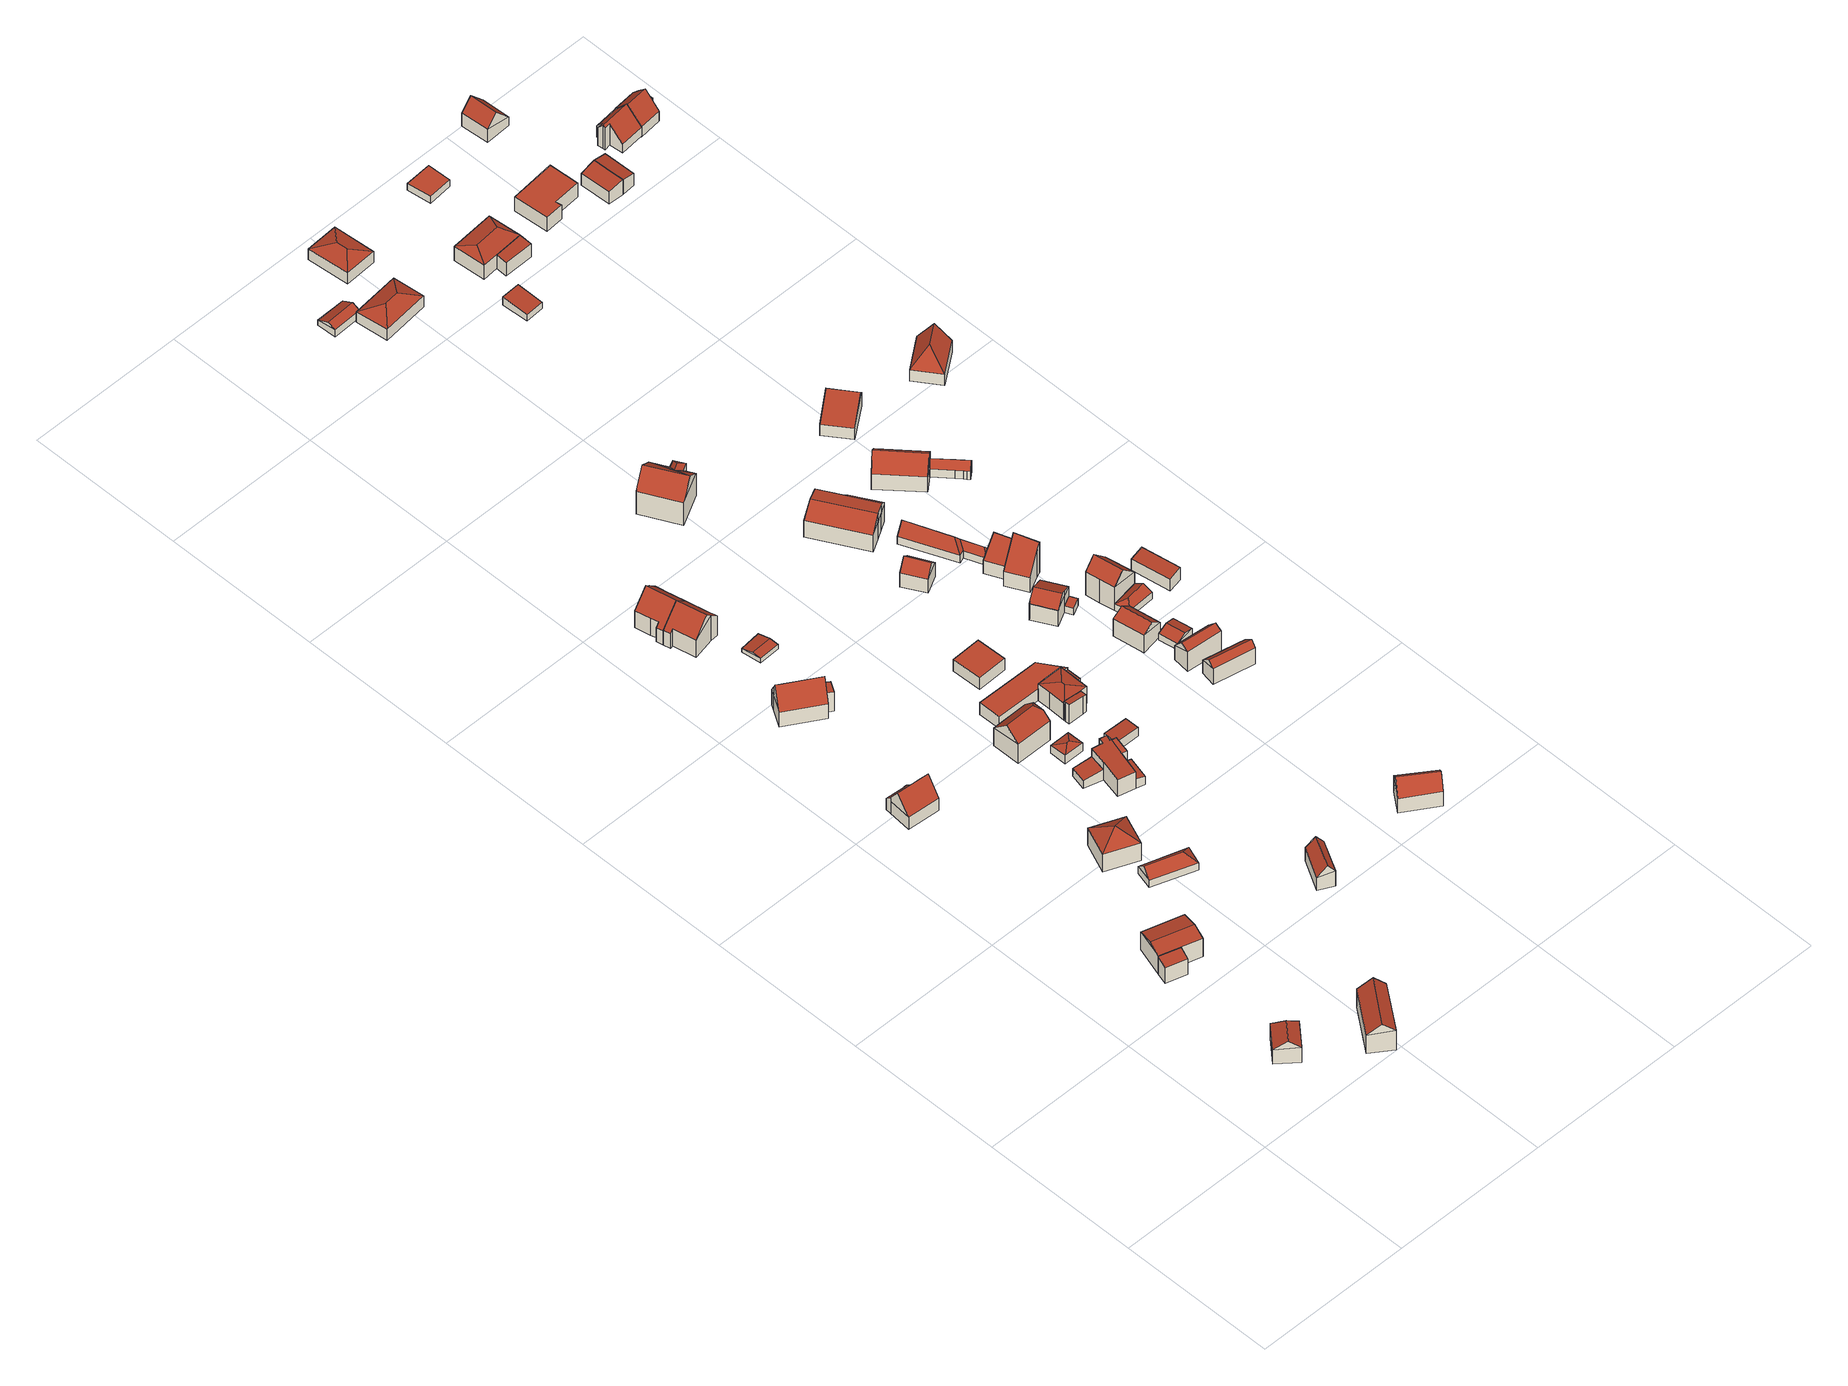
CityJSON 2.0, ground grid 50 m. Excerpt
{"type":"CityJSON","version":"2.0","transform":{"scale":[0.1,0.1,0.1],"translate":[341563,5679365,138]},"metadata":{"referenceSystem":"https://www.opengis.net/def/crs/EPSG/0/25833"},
"CityObjects":{
"building1":{"type":"Building","attributes":{"Dachtyp_tdc":"tdcHipAndGableRoof","Gemeindeschluessel":14729160,"Dachneigung":37.58,"QualitaetDacherkennung":74,"Geometrietyp2DReferenz":"3000","function":"31001_9998","roofType":"5000","measuredHeight":8.49},"geometry":[{"type":"MultiSurface","lod":"2","boundaries":[[[0,1,2,3]],[[1,4,5,2]],[[4,6,7,5]],[[6,0,3,7]],[[4,1,8]],[[0,6,9]],[[1,0,9,8]],[[6,4,8,9]],[[3,2,5,7]]],"semantics":{"surfaces":[{"type":"WallSurface"},{"type":"RoofSurface"},{"type":"GroundSurface"}],"values":[0,0,0,0,1,0,1,1,2]}}]},
"building2":{"type":"Building","attributes":{"Gemeindeschluessel":14729160,"Geometrietyp2DReferenz":"3000","function":"31001_9998","roofType":"9999"},"children":["building2-1","building2-2"]},
"building2-1":{"type":"BuildingPart","attributes":{"Dachtyp_tdc":"tdcPolyFlatRoof","Dachneigung":12.62,"QualitaetDacherkennung":73,"Geometrietyp2DReferenz":"3000","roofType":"2100","measuredHeight":6.86},"parents":["building2"],"geometry":[{"type":"MultiSurface","lod":"2","boundaries":[[[10,11,12,13]],[[11,14,15,12]],[[14,16,17,15]],[[16,14,11,10]],[[13,12,15,17]],[[13,17,16,10]]],"semantics":{"surfaces":[{"type":"WallSurface"},{"type":"RoofSurface"},{"type":"GroundSurface"},{"type":"ClosureSurface"}],"values":[0,0,0,1,2,3]}}]},
"building2-2":{"type":"BuildingPart","attributes":{"Dachtyp_tdc":"tdcGableRoof","Dachneigung":14.3,"QualitaetDacherkennung":83,"Geometrietyp2DReferenz":"3000","roofType":"3100","measuredHeight":8.07},"parents":["building2"],"geometry":[{"type":"MultiSurface","lod":"2","boundaries":[[[18,19,20,17,16]],[[19,21,22,20]],[[21,23,24,22]],[[19,18,25]],[[23,21,26]],[[18,23,26,25]],[[21,19,25,26]],[[24,13,17,20,22]],[[18,16,10,13,24,23]],[[16,17,13,10]]],"semantics":{"surfaces":[{"type":"WallSurface"},{"type":"RoofSurface"},{"type":"GroundSurface"},{"type":"ClosureSurface"}],"values":[0,0,0,0,0,1,1,2,0,3]}}]},
"building3":{"type":"Building","attributes":{"Gemeindeschluessel":14729160,"Geometrietyp2DReferenz":"3000","function":"31001_9998","roofType":"9999"},"children":["building3-1","building3-2"]},
"building3-1":{"type":"BuildingPart","attributes":{"Dachtyp_tdc":"tdcPolyFlatRoof","Dachneigung":41.48,"QualitaetDacherkennung":75,"Geometrietyp2DReferenz":"3000","roofType":"2100","measuredHeight":5.88},"parents":["building3"],"geometry":[{"type":"MultiSurface","lod":"2","boundaries":[[[27,28,29,30]],[[28,31,32,29]],[[31,33,34,32]],[[33,35,36,37,34]],[[38,27,30,39,40]],[[38,35,33,31,28,27]],[[30,29,32,34,37,39]],[[40,39,37,36]],[[40,36,35,38]]],"semantics":{"surfaces":[{"type":"WallSurface"},{"type":"RoofSurface"},{"type":"GroundSurface"},{"type":"ClosureSurface"}],"values":[0,0,0,0,0,1,2,3,3]}}]},
"building3-2":{"type":"BuildingPart","attributes":{"Dachtyp_tdc":"tdcGableRoof","Dachneigung":54.5,"QualitaetDacherkennung":85,"Geometrietyp2DReferenz":"3000","roofType":"3100","measuredHeight":10.52},"parents":["building3"],"geometry":[{"type":"MultiSurface","lod":"2","boundaries":[[[41,40,39,42]],[[36,43,44,37]],[[43,45,46,44]],[[45,41,42,46]],[[41,45,47,48]],[[49,48,47,50,51]],[[35,51,36]],[[36,51,50,43]],[[43,50,47,45]],[[41,48,49,38,40]],[[42,39,37,44,46]],[[37,39,40,36]],[[51,35,38,49]],[[40,38,35,36]]],"semantics":{"surfaces":[{"type":"WallSurface"},{"type":"RoofSurface"},{"type":"GroundSurface"},{"type":"ClosureSurface"}],"values":[0,0,0,0,1,1,0,0,0,0,2,3,0,3]}}]},
"building4":{"type":"Building","attributes":{"Dachtyp_tdc":"tdcGableRoof","Gemeindeschluessel":14729160,"Dachneigung":39.85,"QualitaetDacherkennung":63,"Geometrietyp2DReferenz":"3000","function":"31001_9998","roofType":"3100","measuredHeight":10.45},"geometry":[{"type":"MultiSurface","lod":"2","boundaries":[[[52,53,54,55]],[[53,56,57,54]],[[56,58,59,57]],[[58,52,55,59]],[[56,53,60]],[[52,58,61]],[[53,52,61,60]],[[58,56,60,61]],[[55,54,57,59]]],"semantics":{"surfaces":[{"type":"WallSurface"},{"type":"RoofSurface"},{"type":"GroundSurface"}],"values":[0,0,0,0,0,0,1,1,2]}}]},
"building5":{"type":"Building","attributes":{"Dachtyp_tdc":"tdcTentRoof","Gemeindeschluessel":14729160,"Dachneigung":36.43,"QualitaetDacherkennung":69,"Geometrietyp2DReferenz":"3000","function":"31001_9998","roofType":"3500","measuredHeight":10.4},"geometry":[{"type":"MultiSurface","lod":"2","boundaries":[[[62,63,64,65]],[[63,66,67,64]],[[66,68,69,67]],[[68,62,65,69]],[[63,62,70]],[[66,63,70]],[[68,66,70]],[[62,68,70]],[[65,64,67,69]]],"semantics":{"surfaces":[{"type":"WallSurface"},{"type":"RoofSurface"},{"type":"GroundSurface"}],"values":[0,0,0,0,1,1,1,1,2]}}]},
"building6":{"type":"Building","attributes":{"Gemeindeschluessel":14729160,"Geometrietyp2DReferenz":"3000","function":"31001_9998","roofType":"9999"},"children":["building6-1","building6-2"]},
"building6-1":{"type":"BuildingPart","attributes":{"Dachtyp_tdc":"tdcGableRoof","Dachneigung":56.63,"QualitaetDacherkennung":62,"Geometrietyp2DReferenz":"3000","roofType":"3100","measuredHeight":11.85},"parents":["building6"],"geometry":[{"type":"MultiSurface","lod":"2","boundaries":[[[71,72,73,74]],[[72,75,76,73]],[[75,77,78,76]],[[77,79,80,78]],[[81,82,83,84]],[[82,71,74,83]],[[82,85,86,87,71]],[[88,89,87,86,90,91]],[[75,88,91,77]],[[77,91,90,92,79]],[[72,89,88,75]],[[71,87,89,72]],[[81,93,85,82]],[[74,73,76,78,80,84,83]],[[84,80,79,81]],[[93,92,90,86,85]],[[79,92,93,81]]],"semantics":{"surfaces":[{"type":"WallSurface"},{"type":"RoofSurface"},{"type":"GroundSurface"},{"type":"ClosureSurface"}],"values":[0,0,0,0,0,0,1,1,0,0,0,0,0,2,3,0,3]}}]},
"building6-2":{"type":"BuildingPart","attributes":{"Dachtyp_tdc":"tdcPolyFlatRoof","Dachneigung":7.05,"QualitaetDacherkennung":56,"Geometrietyp2DReferenz":"3000","roofType":"2100","measuredHeight":7.55},"parents":["building6"],"geometry":[{"type":"MultiSurface","lod":"2","boundaries":[[[92,94,95,80,79]],[[94,96,97,95]],[[96,93,81,84,97]],[[96,94,92,93]],[[84,80,95,97]],[[79,80,84,81]],[[79,81,93,92]]],"semantics":{"surfaces":[{"type":"WallSurface"},{"type":"RoofSurface"},{"type":"GroundSurface"},{"type":"ClosureSurface"}],"values":[0,0,0,1,2,3,3]}}]},
"building7":{"type":"Building","attributes":{"Dachtyp_tdc":"tdcFreeFormRoof","Gemeindeschluessel":14729160,"Dachneigung":41.72,"QualitaetDacherkennung":57,"Geometrietyp2DReferenz":"3000","function":"31001_9998","roofType":"5000","measuredHeight":5.34},"geometry":[{"type":"MultiSurface","lod":"2","boundaries":[[[98,99,100,101]],[[99,102,103,100]],[[102,104,105,103]],[[104,98,101,105]],[[106,104,102]],[[107,106,102,99]],[[107,99,98]],[[106,107,98,104]],[[101,100,103,105]]],"semantics":{"surfaces":[{"type":"WallSurface"},{"type":"RoofSurface"},{"type":"GroundSurface"}],"values":[0,0,0,0,0,1,1,1,2]}}]},
"building8":{"type":"Building","attributes":{"Dachtyp_tdc":"tdcFreeFormRoof","Gemeindeschluessel":14729160,"Dachneigung":42.56,"QualitaetDacherkennung":76,"Geometrietyp2DReferenz":"3000","function":"31001_9998","roofType":"5000","measuredHeight":11.48},"geometry":[{"type":"MultiSurface","lod":"2","boundaries":[[[108,109,110,111]],[[109,112,113,110]],[[112,114,115,113]],[[114,116,117,115]],[[116,118,119,117]],[[118,120,121,119]],[[120,122,123,121]],[[122,124,125,123]],[[124,108,111,125]],[[114,112,109,108,126,127,116]],[[118,127,126,124,122,120]],[[118,116,127]],[[108,124,126]],[[111,110,113,115,117,119,121,123,125]]],"semantics":{"surfaces":[{"type":"WallSurface"},{"type":"RoofSurface"},{"type":"GroundSurface"}],"values":[0,0,0,0,0,0,0,0,0,1,1,0,0,2]}}]},
"building9":{"type":"Building","attributes":{"Dachtyp_tdc":"tdcGableRoof","Gemeindeschluessel":14729160,"Dachneigung":44.23,"QualitaetDacherkennung":85,"Geometrietyp2DReferenz":"3000","function":"31001_9998","roofType":"3100","measuredHeight":11.41},"geometry":[{"type":"MultiSurface","lod":"2","boundaries":[[[128,129,130,131]],[[129,132,133,130]],[[132,108,134,133]],[[108,135,136,134]],[[135,137,138,136]],[[137,139,140,138]],[[139,141,142,140]],[[141,143,144,142]],[[143,145,146,144]],[[145,147,148,146]],[[147,149,150,148]],[[149,151,152,150]],[[151,128,131,152]],[[147,145,143,141,139,137,135]],[[135,108,132,129,128,151,149,147]],[[131,130,133,134,136,138,140,142,144,146,148,150,152]]],"semantics":{"surfaces":[{"type":"WallSurface"},{"type":"RoofSurface"},{"type":"GroundSurface"}],"values":[0,0,0,0,0,0,0,0,0,0,0,0,0,1,1,2]}}]},
"building10":{"type":"Building","attributes":{"Dachtyp_tdc":"tdcGableRoof","Gemeindeschluessel":14729160,"Dachneigung":12.47,"QualitaetDacherkennung":66,"Geometrietyp2DReferenz":"3000","function":"31001_9998","roofType":"3100","measuredHeight":2.21},"geometry":[{"type":"MultiSurface","lod":"2","boundaries":[[[153,154,155,156]],[[154,157,158,155]],[[157,159,160,158]],[[159,153,156,160]],[[157,154,161]],[[153,159,162]],[[154,153,162,161]],[[159,157,161,162]],[[156,155,158,160]]],"semantics":{"surfaces":[{"type":"WallSurface"},{"type":"RoofSurface"},{"type":"GroundSurface"}],"values":[0,0,0,0,0,0,1,1,2]}}]},
"building11":{"type":"Building","attributes":{"Dachtyp_tdc":"tdcGableAndHippedGRoof","Gemeindeschluessel":14729160,"Dachneigung":44.84,"QualitaetDacherkennung":79,"Geometrietyp2DReferenz":"3000","function":"31001_9998","roofType":"9999","measuredHeight":11.56},"geometry":[{"type":"MultiSurface","lod":"2","boundaries":[[[163,164,165,166]],[[164,167,168,165]],[[167,169,170,168]],[[169,163,166,170]],[[167,164,171,172]],[[163,169,173]],[[172,171,174]],[[164,163,173,174,171]],[[169,167,172,174,173]],[[166,165,168,170]]],"semantics":{"surfaces":[{"type":"WallSurface"},{"type":"RoofSurface"},{"type":"GroundSurface"}],"values":[0,0,0,0,0,0,1,1,1,2]}}]},
"building12":{"type":"Building","attributes":{"Gemeindeschluessel":14729160,"Geometrietyp2DReferenz":"3000","function":"31001_9998","roofType":"9999"},"children":["building12-1","building12-2","building12-3"]},
"building12-1":{"type":"BuildingPart","attributes":{"Dachtyp_tdc":"tdcPolyFlatRoof","Dachneigung":3.36,"QualitaetDacherkennung":55,"Geometrietyp2DReferenz":"3000","roofType":"2100","measuredHeight":7.24},"parents":["building12"],"geometry":[{"type":"MultiSurface","lod":"2","boundaries":[[[175,176,177,178,179]],[[176,180,181,177]],[[180,182,183,181]],[[182,184,185,183]],[[184,186,187,188,185]],[[189,190,191,192]],[[190,193,194,191]],[[193,195,196,197,194]],[[193,190,189,198,186,184,182,180,176,175,195]],[[197,178,177,181,183,185,188,192,191,194]],[[179,196,195,175]],[[179,178,197,196]],[[198,187,186]],[[189,192,188,187,198]]],"semantics":{"surfaces":[{"type":"WallSurface"},{"type":"RoofSurface"},{"type":"GroundSurface"},{"type":"ClosureSurface"}],"values":[0,0,0,0,0,0,0,0,1,2,0,3,0,3]}}]},
"building12-2":{"type":"BuildingPart","attributes":{"Dachtyp_tdc":"tdcPolyFlatRoof","Dachneigung":10.54,"QualitaetDacherkennung":78,"Geometrietyp2DReferenz":"3000","roofType":"2100","measuredHeight":4.01},"parents":["building12"],"geometry":[{"type":"MultiSurface","lod":"2","boundaries":[[[199,200,201,202]],[[200,179,178,201]],[[196,199,202,197]],[[196,179,200,199]],[[202,201,178,197]],[[197,178,179,196]]],"semantics":{"surfaces":[{"type":"WallSurface"},{"type":"RoofSurface"},{"type":"GroundSurface"},{"type":"ClosureSurface"}],"values":[0,0,0,1,2,3]}}]},
"building12-3":{"type":"BuildingPart","attributes":{"Dachtyp_tdc":"tdcPolyFlatRoof","Dachneigung":0,"QualitaetDacherkennung":71,"Geometrietyp2DReferenz":"3000","roofType":"1000","measuredHeight":6.94},"parents":["building12"],"geometry":[{"type":"MultiSurface","lod":"2","boundaries":[[[203,204,189,192,205]],[[187,206,207,188]],[[206,203,205,207]],[[206,187,198,204,203]],[[205,192,188,207]],[[198,189,204]],[[188,192,189,198,187]]],"semantics":{"surfaces":[{"type":"WallSurface"},{"type":"RoofSurface"},{"type":"GroundSurface"},{"type":"ClosureSurface"}],"values":[0,0,0,1,2,0,3]}}]},
"building13":{"type":"Building","attributes":{"Dachtyp_tdc":"tdcHipRoof","Gemeindeschluessel":14729160,"Dachneigung":19.5,"QualitaetDacherkennung":90,"Geometrietyp2DReferenz":"3000","function":"31001_9998","roofType":"3200","measuredHeight":4.07},"geometry":[{"type":"MultiSurface","lod":"2","boundaries":[[[208,209,210,211]],[[209,212,213,210]],[[212,214,215,213]],[[214,208,211,215]],[[212,209,216]],[[208,214,217]],[[209,208,217,216]],[[214,212,216,217]],[[211,210,213,215]]],"semantics":{"surfaces":[{"type":"WallSurface"},{"type":"RoofSurface"},{"type":"GroundSurface"}],"values":[0,0,0,0,1,1,1,1,2]}}]},
"building14":{"type":"Building","attributes":{"Dachtyp_tdc":"tdcPolyFlatRoof","Gemeindeschluessel":14729160,"Dachneigung":8.91,"QualitaetDacherkennung":70,"Geometrietyp2DReferenz":"3000","function":"31001_9998","roofType":"2100","measuredHeight":3.58},"geometry":[{"type":"MultiSurface","lod":"2","boundaries":[[[218,219,192,191]],[[219,220,205,192]],[[220,221,222,205]],[[221,223,224,222]],[[223,218,191,224]],[[223,221,220,219,218]],[[191,192,205,222,224]]],"semantics":{"surfaces":[{"type":"WallSurface"},{"type":"RoofSurface"},{"type":"GroundSurface"}],"values":[0,0,0,0,0,1,2]}}]},
"building15":{"type":"Building","attributes":{"Dachtyp_tdc":"tdcGableRoof","Gemeindeschluessel":14729160,"Dachneigung":50.39,"QualitaetDacherkennung":74,"Geometrietyp2DReferenz":"3000","function":"31001_9998","roofType":"3100","measuredHeight":8.48},"geometry":[{"type":"MultiSurface","lod":"2","boundaries":[[[225,226,227,228]],[[226,229,230,227]],[[229,231,232,230]],[[231,225,228,232]],[[229,226,233]],[[225,231,234]],[[226,225,234,233]],[[231,229,233,234]],[[228,227,230,232]]],"semantics":{"surfaces":[{"type":"WallSurface"},{"type":"RoofSurface"},{"type":"GroundSurface"}],"values":[0,0,0,0,0,0,1,1,2]}}]},
"building16":{"type":"Building","attributes":{"Dachtyp_tdc":"tdcPolyFlatRoof","Gemeindeschluessel":14729160,"Dachneigung":4,"QualitaetDacherkennung":82,"Geometrietyp2DReferenz":"3000","function":"31001_9998","roofType":"2100","measuredHeight":3.71},"geometry":[{"type":"MultiSurface","lod":"2","boundaries":[[[235,236,237,238]],[[236,239,240,237]],[[239,241,242,240]],[[241,235,238,242]],[[241,239,236,235]],[[238,237,240,242]]],"semantics":{"surfaces":[{"type":"WallSurface"},{"type":"RoofSurface"},{"type":"GroundSurface"}],"values":[0,0,0,0,1,2]}}]},
"building17":{"type":"Building","attributes":{"Dachtyp_tdc":"tdcPolyFlatRoof","Gemeindeschluessel":14729160,"Dachneigung":0,"QualitaetDacherkennung":16,"Geometrietyp2DReferenz":"3000","function":"31001_9998","roofType":"1000","measuredHeight":4.57},"geometry":[{"type":"MultiSurface","lod":"2","boundaries":[[[243,244,245,246]],[[244,247,248,245]],[[247,249,250,248]],[[249,251,252,250]],[[251,253,254,252]],[[253,255,256,254]],[[255,257,258,256]],[[257,243,246,258]],[[257,255,253,251,249,247,244,243]],[[246,245,248,250,252,254,256,258]]],"semantics":{"surfaces":[{"type":"WallSurface"},{"type":"RoofSurface"},{"type":"GroundSurface"}],"values":[0,0,0,0,0,0,0,0,1,2]}}]},
"building18":{"type":"Building","attributes":{"Dachtyp_tdc":"tdcPolyFlatRoof","Gemeindeschluessel":14729160,"Dachneigung":0,"QualitaetDacherkennung":56,"Geometrietyp2DReferenz":"3000","function":"31001_9998","roofType":"1000","measuredHeight":4.45},"geometry":[{"type":"MultiSurface","lod":"2","boundaries":[[[259,260,261,262]],[[260,263,264,261]],[[263,265,266,264]],[[265,259,262,266]],[[265,263,260,259]],[[262,261,264,266]]],"semantics":{"surfaces":[{"type":"WallSurface"},{"type":"RoofSurface"},{"type":"GroundSurface"}],"values":[0,0,0,0,1,2]}}]},
"building19":{"type":"Building","attributes":{"Gemeindeschluessel":14729160,"Geometrietyp2DReferenz":"3000","function":"31001_9998","roofType":"9999"},"children":["building19-1","building19-2","building19-3"]},
"building19-1":{"type":"BuildingPart","attributes":{"Dachtyp_tdc":"tdcPolyFlatRoof","Dachneigung":0,"QualitaetDacherkennung":76,"Geometrietyp2DReferenz":"3000","roofType":"1000","measuredHeight":3.81},"parents":["building19"],"geometry":[{"type":"MultiSurface","lod":"2","boundaries":[[[267,268,269,252]],[[268,270,271,269]],[[272,267,252,273]],[[272,270,268,267]],[[252,269,271,273]],[[273,271,270,272]]],"semantics":{"surfaces":[{"type":"WallSurface"},{"type":"RoofSurface"},{"type":"GroundSurface"},{"type":"ClosureSurface"}],"values":[0,0,0,1,2,3]}}]},
"building19-2":{"type":"BuildingPart","attributes":{"Dachtyp_tdc":"tdcFreeFormRoof","Dachneigung":11.02,"QualitaetDacherkennung":22,"Geometrietyp2DReferenz":"3000","roofType":"5000","measuredHeight":7.19},"parents":["building19"],"geometry":[{"type":"MultiSurface","lod":"2","boundaries":[[[274,275,276,277]],[[275,278,279,276]],[[278,280,256,279]],[[280,281,254,256]],[[281,282,272,273,254]],[[283,284,285,271,270]],[[284,286,287,285]],[[282,281,280,288]],[[280,278,275,274,289,288]],[[274,286,284,289]],[[284,283,282,288,289]],[[287,277,276,279,256,254,273,271,285]],[[277,287,286,274]],[[270,272,282,283]],[[270,271,273,272]]],"semantics":{"surfaces":[{"type":"WallSurface"},{"type":"RoofSurface"},{"type":"GroundSurface"},{"type":"ClosureSurface"}],"values":[0,0,0,0,0,0,0,1,1,1,1,2,3,0,3]}}]},
"building19-3":{"type":"BuildingPart","attributes":{"Dachtyp_tdc":"tdcPolyFlatRoof","Dachneigung":5.76,"QualitaetDacherkennung":97,"Geometrietyp2DReferenz":"3000","roofType":"2100","measuredHeight":7.18},"parents":["building19"],"geometry":[{"type":"MultiSurface","lod":"2","boundaries":[[[290,291,292,287,286]],[[291,293,294,292]],[[293,295,296,294]],[[295,297,298,296]],[[297,299,276,298]],[[299,297,295,293,291,290]],[[287,292,294,296,298,276,277]],[[290,286,274,277,276,299]],[[286,287,277,274]]],"semantics":{"surfaces":[{"type":"WallSurface"},{"type":"RoofSurface"},{"type":"GroundSurface"},{"type":"ClosureSurface"}],"values":[0,0,0,0,0,1,2,0,3]}}]},
"building20":{"type":"Building","attributes":{"Dachtyp_tdc":"tdcGableRoof","Gemeindeschluessel":14729160,"Dachneigung":42.43,"QualitaetDacherkennung":65,"Geometrietyp2DReferenz":"3000","function":"31001_9998","roofType":"3100","measuredHeight":9.13},"geometry":[{"type":"MultiSurface","lod":"2","boundaries":[[[300,301,302,303]],[[301,304,305,302]],[[304,306,307,305]],[[306,300,303,307]],[[304,301,308]],[[300,306,309]],[[301,300,309,308]],[[306,304,308,309]],[[303,302,305,307]]],"semantics":{"surfaces":[{"type":"WallSurface"},{"type":"RoofSurface"},{"type":"GroundSurface"}],"values":[0,0,0,0,0,0,1,1,2]}}]},
"building21":{"type":"Building","attributes":{"Dachtyp_tdc":"tdcFreeFormRoof","Gemeindeschluessel":14729160,"Dachneigung":40.37,"QualitaetDacherkennung":51,"Geometrietyp2DReferenz":"3000","function":"31001_9998","roofType":"5000","measuredHeight":13.2},"geometry":[{"type":"MultiSurface","lod":"2","boundaries":[[[310,311,312,313]],[[311,314,315,312]],[[314,316,317,315]],[[316,318,319,317]],[[318,320,321,319]],[[320,322,323,321]],[[322,324,325,323]],[[324,310,313,325]],[[326,327,324,322]],[[326,322,320]],[[310,328,311]],[[310,326,328]],[[326,310,327]],[[328,320,318]],[[320,328,326]],[[329,328,318,316]],[[329,316,314]],[[328,329,314,311]],[[327,310,324]],[[313,312,315,317,319,321,323,325]]],"semantics":{"surfaces":[{"type":"WallSurface"},{"type":"RoofSurface"},{"type":"GroundSurface"}],"values":[0,0,0,0,0,0,0,0,1,0,1,1,1,1,1,1,1,1,0,2]}}]},
"building22":{"type":"Building","attributes":{"Dachtyp_tdc":"tdcGableRoof","Gemeindeschluessel":14729160,"Dachneigung":29.18,"QualitaetDacherkennung":79,"Geometrietyp2DReferenz":"3000","function":"31001_9998","roofType":"3100","measuredHeight":3.89},"geometry":[{"type":"MultiSurface","lod":"2","boundaries":[[[330,331,332,333]],[[331,334,335,332]],[[334,336,337,335]],[[336,330,333,337]],[[334,331,338]],[[330,336,339]],[[331,330,339,338]],[[336,334,338,339]],[[333,332,335,337]]],"semantics":{"surfaces":[{"type":"WallSurface"},{"type":"RoofSurface"},{"type":"GroundSurface"}],"values":[0,0,0,0,0,0,1,1,2]}}]},
"building23":{"type":"Building","attributes":{"Dachtyp_tdc":"tdcGableRoof","Gemeindeschluessel":14729160,"Dachneigung":44.8,"QualitaetDacherkennung":79,"Geometrietyp2DReferenz":"3000","function":"31001_9998","roofType":"3100","measuredHeight":8.48},"geometry":[{"type":"MultiSurface","lod":"2","boundaries":[[[340,341,342,343]],[[341,344,345,342]],[[344,346,347,345]],[[346,340,343,347]],[[344,341,348]],[[340,346,349]],[[341,340,349,348]],[[346,344,348,349]],[[343,342,345,347]]],"semantics":{"surfaces":[{"type":"WallSurface"},{"type":"RoofSurface"},{"type":"GroundSurface"}],"values":[0,0,0,0,0,0,1,1,2]}}]},
"building24":{"type":"Building","attributes":{"Dachtyp_tdc":"tdcHipRoof","Gemeindeschluessel":14729160,"Dachneigung":23.08,"QualitaetDacherkennung":91,"Geometrietyp2DReferenz":"3000","function":"31001_9998","roofType":"3200","measuredHeight":6.29},"geometry":[{"type":"MultiSurface","lod":"2","boundaries":[[[350,351,352,353]],[[351,354,355,352]],[[354,356,357,355]],[[356,350,353,357]],[[354,351,358]],[[350,356,359]],[[351,350,359,358]],[[356,354,358,359]],[[353,352,355,357]]],"semantics":{"surfaces":[{"type":"WallSurface"},{"type":"RoofSurface"},{"type":"GroundSurface"}],"values":[0,0,0,0,1,1,1,1,2]}}]},
"building25":{"type":"Building","attributes":{"Dachtyp_tdc":"tdcFreeFormRoof","Gemeindeschluessel":14729160,"Dachneigung":32.44,"QualitaetDacherkennung":83,"Geometrietyp2DReferenz":"3000","function":"31001_9998","roofType":"5000","measuredHeight":9.42},"geometry":[{"type":"MultiSurface","lod":"2","boundaries":[[[360,361,362,363]],[[361,364,365,362]],[[364,366,367,365]],[[366,368,369,367]],[[368,370,371,369]],[[370,372,373,371]],[[372,374,375,373]],[[374,376,377,375]],[[376,378,379,377]],[[378,360,363,379]],[[370,380,381,372]],[[382,383,384,385,386,387]],[[388,386,385,381,380]],[[366,388,380,368]],[[364,387,386,388,366]],[[361,382,387,364]],[[374,381,385,376]],[[376,385,384,378]],[[360,383,382,361]],[[378,384,383,360]],[[372,381,374]],[[368,380,370]],[[363,362,365,367,369,371,373,375,377,379]]],"semantics":{"surfaces":[{"type":"WallSurface"},{"type":"RoofSurface"},{"type":"GroundSurface"}],"values":[0,0,0,0,0,0,0,0,0,0,1,1,1,0,0,0,0,0,0,0,0,0,2]}}]},
"building26":{"type":"Building","attributes":{"Gemeindeschluessel":14729160,"Geometrietyp2DReferenz":"3000","function":"31001_9998","roofType":"9999"},"children":["building26-1","building26-2"]},
"building26-1":{"type":"BuildingPart","attributes":{"Dachtyp_tdc":"tdcGableRoof","Dachneigung":29.52,"QualitaetDacherkennung":79,"Geometrietyp2DReferenz":"3000","roofType":"3100","measuredHeight":9.25},"parents":["building26"],"geometry":[{"type":"MultiSurface","lod":"2","boundaries":[[[389,390,391,392]],[[390,393,394,395,391]],[[396,397,398,399,400]],[[397,389,392,398]],[[401,402,403,404]],[[393,390,404,403,405]],[[396,405,403,402,397]],[[393,405,396]],[[397,402,401,389]],[[389,401,404,390]],[[392,391,395,399,398]],[[400,394,393,396]],[[400,399,395,394]]],"semantics":{"surfaces":[{"type":"WallSurface"},{"type":"RoofSurface"},{"type":"GroundSurface"},{"type":"ClosureSurface"}],"values":[0,0,0,0,1,1,0,0,0,0,2,0,3]}}]},
"building26-2":{"type":"BuildingPart","attributes":{"Dachtyp_tdc":"tdcPolyFlatRoof","Dachneigung":0,"QualitaetDacherkennung":7,"Geometrietyp2DReferenz":"3000","roofType":"1000","measuredHeight":2.56},"parents":["building26"],"geometry":[{"type":"MultiSurface","lod":"2","boundaries":[[[394,406,407,395]],[[406,408,409,407]],[[408,400,399,409]],[[400,408,406,394]],[[395,407,409,399]],[[395,399,400,394]]],"semantics":{"surfaces":[{"type":"WallSurface"},{"type":"RoofSurface"},{"type":"GroundSurface"},{"type":"ClosureSurface"}],"values":[0,0,0,1,2,3]}}]},
"building27":{"type":"Building","attributes":{"Dachtyp_tdc":"tdcGableRoof","Gemeindeschluessel":14729160,"Dachneigung":43.17,"QualitaetDacherkennung":75,"Geometrietyp2DReferenz":"3000","function":"31001_9998","roofType":"3100","measuredHeight":8.58},"geometry":[{"type":"MultiSurface","lod":"2","boundaries":[[[410,411,412,413]],[[411,414,415,412]],[[414,416,417,415]],[[416,418,419,417]],[[418,410,413,419]],[[418,420,421,422,410]],[[414,421,420,416]],[[411,422,421,414]],[[410,422,411]],[[416,420,418]],[[413,412,415,417,419]]],"semantics":{"surfaces":[{"type":"WallSurface"},{"type":"RoofSurface"},{"type":"GroundSurface"}],"values":[0,0,0,0,0,1,1,0,0,0,2]}}]},
"building28":{"type":"Building","attributes":{"Dachtyp_tdc":"tdcFreeFormRoof","Gemeindeschluessel":14729160,"Dachneigung":52.58,"QualitaetDacherkennung":25,"Geometrietyp2DReferenz":"3000","function":"31001_9998","roofType":"5000","measuredHeight":6.4},"geometry":[{"type":"MultiSurface","lod":"2","boundaries":[[[423,424,425,426]],[[424,427,428,425]],[[427,429,430,428]],[[429,431,432,430]],[[431,433,434,432]],[[433,423,426,434]],[[435,436,433,431]],[[437,435,431,429]],[[437,429,427]],[[438,436,435,437,427,424]],[[438,424,423]],[[436,438,423,433]],[[426,425,428,430,432,434]]],"semantics":{"surfaces":[{"type":"WallSurface"},{"type":"RoofSurface"},{"type":"GroundSurface"}],"values":[0,0,0,0,0,0,1,1,1,1,0,1,2]}}]},
"building29":{"type":"Building","attributes":{"Dachtyp_tdc":"tdcHipRoof","Gemeindeschluessel":14729160,"Dachneigung":18.79,"QualitaetDacherkennung":92,"Geometrietyp2DReferenz":"3000","function":"31001_9998","roofType":"3200","measuredHeight":5.98},"geometry":[{"type":"MultiSurface","lod":"2","boundaries":[[[439,440,441,442]],[[440,443,444,441]],[[443,445,446,444]],[[445,439,442,446]],[[443,440,447]],[[439,445,448]],[[440,439,448,447]],[[445,443,447,448]],[[442,441,444,446]]],"semantics":{"surfaces":[{"type":"WallSurface"},{"type":"RoofSurface"},{"type":"GroundSurface"}],"values":[0,0,0,0,1,1,1,1,2]}}]},
"building30":{"type":"Building","attributes":{"Dachtyp_tdc":"tdcPolyFlatRoof","Gemeindeschluessel":14729160,"Dachneigung":28.19,"QualitaetDacherkennung":73,"Geometrietyp2DReferenz":"3000","function":"31001_9998","roofType":"2100","measuredHeight":8.75},"geometry":[{"type":"MultiSurface","lod":"2","boundaries":[[[449,450,451,452]],[[450,453,454,451]],[[453,455,456,454]],[[455,457,458,456]],[[457,459,460,458]],[[459,449,452,460]],[[459,457,455,453,450,449]],[[452,451,454,456,458,460]]],"semantics":{"surfaces":[{"type":"WallSurface"},{"type":"RoofSurface"},{"type":"GroundSurface"}],"values":[0,0,0,0,0,0,1,2]}}]},
"building31":{"type":"Building","attributes":{"Dachtyp_tdc":"tdcFreeFormRoof","Gemeindeschluessel":14729160,"Dachneigung":42.64,"QualitaetDacherkennung":74,"Geometrietyp2DReferenz":"3000","function":"31001_9998","roofType":"5000","measuredHeight":7.77},"geometry":[{"type":"MultiSurface","lod":"2","boundaries":[[[461,462,463,464]],[[462,465,466,463]],[[465,467,468,466]],[[467,469,470,468]],[[469,461,464,470]],[[471,467,465,462,472]],[[469,471,472,461]],[[462,461,472]],[[469,467,471]],[[464,463,466,468,470]]],"semantics":{"surfaces":[{"type":"WallSurface"},{"type":"RoofSurface"},{"type":"GroundSurface"}],"values":[0,0,0,0,0,1,1,0,0,2]}}]},
"building32":{"type":"Building","attributes":{"Dachtyp_tdc":"tdcPolyFlatRoof","Gemeindeschluessel":14729160,"Dachneigung":39.17,"QualitaetDacherkennung":74,"Geometrietyp2DReferenz":"3000","function":"31001_9998","roofType":"2100","measuredHeight":12.16},"geometry":[{"type":"MultiSurface","lod":"2","boundaries":[[[473,474,475,476]],[[474,477,478,475]],[[477,479,480,478]],[[479,481,482,480]],[[481,483,484,482]],[[483,473,476,484]],[[483,481,479,477,474,473]],[[476,475,478,480,482,484]]],"semantics":{"surfaces":[{"type":"WallSurface"},{"type":"RoofSurface"},{"type":"GroundSurface"}],"values":[0,0,0,0,0,0,1,2]}}]},
"building33":{"type":"Building","attributes":{"Dachtyp_tdc":"tdcGableRoof","Gemeindeschluessel":14729160,"Dachneigung":49.81,"QualitaetDacherkennung":73,"Geometrietyp2DReferenz":"3000","function":"31001_9998","roofType":"3100","measuredHeight":8.78},"geometry":[{"type":"MultiSurface","lod":"2","boundaries":[[[485,486,487,488]],[[486,489,490,487]],[[489,491,492,490]],[[491,485,488,492]],[[489,486,493]],[[485,491,494]],[[486,485,494,493]],[[491,489,493,494]],[[488,487,490,492]]],"semantics":{"surfaces":[{"type":"WallSurface"},{"type":"RoofSurface"},{"type":"GroundSurface"}],"values":[0,0,0,0,0,0,1,1,2]}}]},
"building34":{"type":"Building","attributes":{"Dachtyp_tdc":"tdcGableRoof","Gemeindeschluessel":14729160,"Dachneigung":19.72,"QualitaetDacherkennung":80,"Geometrietyp2DReferenz":"3000","function":"31001_9998","roofType":"3100","measuredHeight":3.51},"geometry":[{"type":"MultiSurface","lod":"2","boundaries":[[[495,496,497,498]],[[496,499,500,497]],[[499,501,502,500]],[[501,495,498,502]],[[499,496,503]],[[495,501,504]],[[496,495,504,503]],[[501,499,503,504]],[[498,497,500,502]]],"semantics":{"surfaces":[{"type":"WallSurface"},{"type":"RoofSurface"},{"type":"GroundSurface"}],"values":[0,0,0,0,0,0,1,1,2]}}]},
"building35":{"type":"Building","attributes":{"Dachtyp_tdc":"tdcFreeFormRoof","Gemeindeschluessel":14729160,"Dachneigung":33.91,"QualitaetDacherkennung":13,"Geometrietyp2DReferenz":"3000","function":"31001_9998","roofType":"5000","measuredHeight":4.36},"geometry":[{"type":"MultiSurface","lod":"2","boundaries":[[[505,506,507,508]],[[506,509,510,507]],[[509,511,512,510]],[[511,505,508,512]],[[513,514,511,509]],[[513,509,506]],[[514,513,506,505]],[[514,505,511]],[[508,507,510,512]]],"semantics":{"surfaces":[{"type":"WallSurface"},{"type":"RoofSurface"},{"type":"GroundSurface"}],"values":[0,0,0,0,1,1,1,0,2]}}]},
"building36":{"type":"Building","attributes":{"Dachtyp_tdc":"tdcFreeFormRoof","Gemeindeschluessel":14729160,"Dachneigung":46.75,"QualitaetDacherkennung":59,"Geometrietyp2DReferenz":"3000","function":"31001_9998","roofType":"5000","measuredHeight":12.38},"geometry":[{"type":"MultiSurface","lod":"2","boundaries":[[[515,516,517,518]],[[516,519,520,517]],[[519,521,522,520]],[[521,523,524,522]],[[523,515,518,524]],[[521,525,526,515,523]],[[525,519,516,526]],[[516,515,526]],[[521,519,525]],[[518,517,520,522,524]]],"semantics":{"surfaces":[{"type":"WallSurface"},{"type":"RoofSurface"},{"type":"GroundSurface"}],"values":[0,0,0,0,0,1,1,0,0,2]}}]},
"building37":{"type":"Building","attributes":{"Dachtyp_tdc":"tdcPolyFlatRoof","Gemeindeschluessel":14729160,"Dachneigung":4.87,"QualitaetDacherkennung":92,"Geometrietyp2DReferenz":"3000","function":"31001_9998","roofType":"2100","measuredHeight":3.06},"geometry":[{"type":"MultiSurface","lod":"2","boundaries":[[[527,528,529,530]],[[528,531,532,529]],[[531,533,534,532]],[[533,527,530,534]],[[533,531,528,527]],[[530,529,532,534]]],"semantics":{"surfaces":[{"type":"WallSurface"},{"type":"RoofSurface"},{"type":"GroundSurface"}],"values":[0,0,0,0,1,2]}}]},
"building38":{"type":"Building","attributes":{"Gemeindeschluessel":14729160,"Geometrietyp2DReferenz":"3000","function":"31001_9998","roofType":"9999"},"children":["building38-1","building38-2"]},
"building38-1":{"type":"BuildingPart","attributes":{"Dachtyp_tdc":"tdcGableRoof","Dachneigung":50.63,"QualitaetDacherkennung":54,"Geometrietyp2DReferenz":"3000","roofType":"3100","measuredHeight":5.33},"parents":["building38"],"geometry":[{"type":"MultiSurface","lod":"2","boundaries":[[[535,536,537,538]],[[536,539,540,537]],[[539,541,542,540]],[[541,543,544,542]],[[543,545,546,544]],[[545,547,548,546]],[[547,549,550,548]],[[549,551,552,550]],[[551,553,554,552]],[[555,556,557,558]],[[556,535,538,557]],[[559,553,551,549,547,545,543]],[[543,541,539,536,535,556,555,559]],[[538,537,540,542,544,546,548,550,552,554,560,558,557]],[[560,554,553,559]],[[560,559,555,558]]],"semantics":{"surfaces":[{"type":"WallSurface"},{"type":"RoofSurface"},{"type":"GroundSurface"},{"type":"ClosureSurface"}],"values":[0,0,0,0,0,0,0,0,0,0,0,1,1,2,3,3]}}]},
"building38-2":{"type":"BuildingPart","attributes":{"Dachtyp_tdc":"tdcGableRoof","Dachneigung":44.23,"QualitaetDacherkennung":50,"Geometrietyp2DReferenz":"3000","roofType":"3100","measuredHeight":10.23},"parents":["building38"],"geometry":[{"type":"MultiSurface","lod":"2","boundaries":[[[561,562,563,564]],[[562,565,558,563]],[[565,555,558]],[[566,567,568,554,553]],[[567,561,564,568]],[[567,569,570,561]],[[571,572,573,570,569]],[[562,573,572,565]],[[561,570,573,562]],[[565,572,571,566]],[[566,571,569,567]],[[564,563,558,560,554,568]],[[553,559,555,565,566]],[[553,554,560,559]],[[560,558,555,559]]],"semantics":{"surfaces":[{"type":"WallSurface"},{"type":"RoofSurface"},{"type":"GroundSurface"},{"type":"ClosureSurface"}],"values":[0,0,0,0,0,1,1,0,0,0,0,2,0,3,3]}}]},
"building39":{"type":"Building","attributes":{"Dachtyp_tdc":"tdcPolyFlatRoof","Gemeindeschluessel":14729160,"Dachneigung":5.61,"QualitaetDacherkennung":60,"Geometrietyp2DReferenz":"3000","function":"31001_9998","roofType":"2100","measuredHeight":4.74},"geometry":[{"type":"MultiSurface","lod":"2","boundaries":[[[574,575,576,577]],[[575,578,579,576]],[[578,580,581,579]],[[580,574,577,581]],[[580,578,575,574]],[[577,576,579,581]]],"semantics":{"surfaces":[{"type":"WallSurface"},{"type":"RoofSurface"},{"type":"GroundSurface"}],"values":[0,0,0,0,1,2]}}]},
"building40":{"type":"Building","attributes":{"Dachtyp_tdc":"tdcGableRoof","Gemeindeschluessel":14729160,"Dachneigung":18.14,"QualitaetDacherkennung":38,"Geometrietyp2DReferenz":"3000","function":"31001_9998","roofType":"3100","measuredHeight":7.39},"geometry":[{"type":"MultiSurface","lod":"2","boundaries":[[[582,583,584,585]],[[583,586,587,584]],[[586,588,589,587]],[[588,582,585,589]],[[586,583,590]],[[582,588,591]],[[583,582,591,590]],[[588,586,590,591]],[[585,584,587,589]]],"semantics":{"surfaces":[{"type":"WallSurface"},{"type":"RoofSurface"},{"type":"GroundSurface"}],"values":[0,0,0,0,0,0,1,1,2]}}]},
"building41":{"type":"Building","attributes":{"Dachtyp_tdc":"tdcFreeFormRoof","Gemeindeschluessel":14729160,"Dachneigung":14.49,"QualitaetDacherkennung":88,"Geometrietyp2DReferenz":"3000","function":"31001_9998","roofType":"5000","measuredHeight":6.73},"geometry":[{"type":"MultiSurface","lod":"2","boundaries":[[[592,593,594,595]],[[593,596,597,594]],[[596,598,599,597]],[[598,600,601,599]],[[600,592,595,601]],[[600,602,603]],[[593,604,605,606,596]],[[603,602,598,606,605]],[[592,600,603,605,604]],[[593,592,604]],[[598,596,606]],[[600,598,602]],[[595,594,597,599,601]]],"semantics":{"surfaces":[{"type":"WallSurface"},{"type":"RoofSurface"},{"type":"GroundSurface"}],"values":[0,0,0,0,0,1,1,1,1,0,0,0,2]}}]},
"building42":{"type":"Building","attributes":{"Dachtyp_tdc":"tdcPolyFlatRoof","Gemeindeschluessel":14729160,"Dachneigung":3.5,"QualitaetDacherkennung":57,"Geometrietyp2DReferenz":"3000","function":"31001_9998","roofType":"2100","measuredHeight":5.32},"geometry":[{"type":"MultiSurface","lod":"2","boundaries":[[[607,608,595,609]],[[608,600,601,595]],[[600,610,611,601]],[[610,607,609,611]],[[610,600,608,607]],[[609,595,601,611]]],"semantics":{"surfaces":[{"type":"WallSurface"},{"type":"RoofSurface"},{"type":"GroundSurface"}],"values":[0,0,0,0,1,2]}}]},
"building43":{"type":"Building","attributes":{"Dachtyp_tdc":"tdcPolyFlatRoof","Gemeindeschluessel":14729160,"Dachneigung":0,"QualitaetDacherkennung":86,"Geometrietyp2DReferenz":"3000","function":"31001_9998","roofType":"1000","measuredHeight":2.62},"geometry":[{"type":"MultiSurface","lod":"2","boundaries":[[[612,613,614,615]],[[613,616,617,614]],[[616,618,619,617]],[[618,612,615,619]],[[618,616,613,612]],[[615,614,617,619]]],"semantics":{"surfaces":[{"type":"WallSurface"},{"type":"RoofSurface"},{"type":"GroundSurface"}],"values":[0,0,0,0,1,2]}}]},
"building44":{"type":"Building","attributes":{"Dachtyp_tdc":"tdcPolyFlatRoof","Gemeindeschluessel":14729160,"Dachneigung":0,"QualitaetDacherkennung":89,"Geometrietyp2DReferenz":"3000","function":"31001_9998","roofType":"1000","measuredHeight":5.43},"geometry":[{"type":"MultiSurface","lod":"2","boundaries":[[[620,621,622,623]],[[621,624,625,622]],[[624,626,627,625]],[[626,628,629,627]],[[628,630,631,629]],[[630,620,623,631]],[[630,628,626,624,621,620]],[[623,622,625,627,629,631]]],"semantics":{"surfaces":[{"type":"WallSurface"},{"type":"RoofSurface"},{"type":"GroundSurface"}],"values":[0,0,0,0,0,0,1,2]}}]},
"building45":{"type":"Building","attributes":{"Dachtyp_tdc":"tdcFreeFormRoof","Gemeindeschluessel":14729160,"Dachneigung":51.01,"QualitaetDacherkennung":9,"Geometrietyp2DReferenz":"3000","function":"31001_9998","roofType":"5000","measuredHeight":10.04},"geometry":[{"type":"MultiSurface","lod":"2","boundaries":[[[632,633,634,635]],[[633,636,637,634]],[[636,638,639,637]],[[638,632,635,639]],[[640,641,638,636]],[[640,636,633]],[[641,640,633,632]],[[641,632,638]],[[635,634,637,639]]],"semantics":{"surfaces":[{"type":"WallSurface"},{"type":"RoofSurface"},{"type":"GroundSurface"}],"values":[0,0,0,0,1,1,1,0,2]}}]},
"building46":{"type":"Building","attributes":{"Dachtyp_tdc":"tdcPolyFlatRoof","Gemeindeschluessel":14729160,"Dachneigung":12.36,"QualitaetDacherkennung":66,"Geometrietyp2DReferenz":"3000","function":"31001_9998","roofType":"2100","measuredHeight":5.65},"geometry":[{"type":"MultiSurface","lod":"2","boundaries":[[[642,643,644,645]],[[643,646,647,644]],[[646,648,649,647]],[[648,650,651,649]],[[650,642,645,651]],[[650,648,646,643,642]],[[645,644,647,649,651]]],"semantics":{"surfaces":[{"type":"WallSurface"},{"type":"RoofSurface"},{"type":"GroundSurface"}],"values":[0,0,0,0,0,1,2]}}]},
"building47":{"type":"Building","attributes":{"Dachtyp_tdc":"tdcPolyFlatRoof","Gemeindeschluessel":14729160,"Dachneigung":10.68,"QualitaetDacherkennung":61,"Geometrietyp2DReferenz":"3000","function":"31001_9998","roofType":"2100","measuredHeight":5.42},"geometry":[{"type":"MultiSurface","lod":"2","boundaries":[[[652,653,649,654]],[[653,655,647,649]],[[655,656,644,647]],[[656,657,658,644]],[[657,652,654,658]],[[657,656,655,653,652]],[[654,649,647,644,658]]],"semantics":{"surfaces":[{"type":"WallSurface"},{"type":"RoofSurface"},{"type":"GroundSurface"}],"values":[0,0,0,0,0,1,2]}}]},
"building48":{"type":"Building","attributes":{"Dachtyp_tdc":"tdcGableRoof","Gemeindeschluessel":14729160,"Dachneigung":49.12,"QualitaetDacherkennung":81,"Geometrietyp2DReferenz":"3000","function":"31001_9998","roofType":"3100","measuredHeight":8.83},"geometry":[{"type":"MultiSurface","lod":"2","boundaries":[[[659,660,661,662]],[[660,663,664,661]],[[663,665,666,664]],[[665,659,662,666]],[[663,660,667]],[[659,665,668]],[[660,659,668,667]],[[665,663,667,668]],[[662,661,664,666]]],"semantics":{"surfaces":[{"type":"WallSurface"},{"type":"RoofSurface"},{"type":"GroundSurface"}],"values":[0,0,0,0,0,0,1,1,2]}}]},
"building49":{"type":"Building","attributes":{"Dachtyp_tdc":"tdcGableRoof","Gemeindeschluessel":14729160,"Dachneigung":48.26,"QualitaetDacherkennung":84,"Geometrietyp2DReferenz":"3000","function":"31001_9998","roofType":"3100","measuredHeight":8.78},"geometry":[{"type":"MultiSurface","lod":"2","boundaries":[[[669,670,671,672]],[[670,673,674,671]],[[673,675,676,674]],[[675,677,678,676]],[[677,679,680,678]],[[679,681,682,680]],[[681,683,684,682]],[[683,685,686,684]],[[685,687,688,686]],[[687,669,672,688]],[[683,681,679,677,675,673]],[[673,670,669,687,685,683]],[[672,671,674,676,678,680,682,684,686,688]]],"semantics":{"surfaces":[{"type":"WallSurface"},{"type":"RoofSurface"},{"type":"GroundSurface"}],"values":[0,0,0,0,0,0,0,0,0,0,1,1,2]}}]},
"building50":{"type":"Building","attributes":{"Gemeindeschluessel":14729160,"Geometrietyp2DReferenz":"3000","function":"31001_9998","roofType":"9999"},"children":["building50-1","building50-2"]},
"building50-1":{"type":"BuildingPart","attributes":{"Dachtyp_tdc":"tdcPolyFlatRoof","Dachneigung":4.28,"QualitaetDacherkennung":60,"Geometrietyp2DReferenz":"3000","roofType":"2100","measuredHeight":3.94},"parents":["building50"],"geometry":[{"type":"MultiSurface","lod":"2","boundaries":[[[689,690,691,692,693]],[[694,695,696,697,698]],[[695,689,693,696]],[[695,694,690,689]],[[693,692,697,696]],[[698,697,692,691]],[[698,691,690,694]]],"semantics":{"surfaces":[{"type":"WallSurface"},{"type":"RoofSurface"},{"type":"GroundSurface"},{"type":"ClosureSurface"}],"values":[0,0,0,1,2,3,3]}}]},
"building50-2":{"type":"BuildingPart","attributes":{"Dachtyp_tdc":"tdcGableRoof","Dachneigung":49.73,"QualitaetDacherkennung":68,"Geometrietyp2DReferenz":"3000","roofType":"3100","measuredHeight":9.21},"parents":["building50"],"geometry":[{"type":"MultiSurface","lod":"2","boundaries":[[[699,700,701,702]],[[700,703,704,701]],[[703,698,697,704]],[[691,705,706,692]],[[705,699,702,706]],[[705,707,708,709,699]],[[710,709,708,711,712]],[[700,710,712,703]],[[703,712,711,698]],[[711,694,698]],[[699,709,710,700]],[[691,690,707,705]],[[702,701,704,697,692,706]],[[692,697,698,691]],[[711,708,707,690,694]],[[698,694,690,691]]],"semantics":{"surfaces":[{"type":"WallSurface"},{"type":"RoofSurface"},{"type":"GroundSurface"},{"type":"ClosureSurface"}],"values":[0,0,0,0,0,1,1,0,0,0,0,0,2,3,0,3]}}]}
},
"vertices":[
[216,187,70],[277,257,70],[277,257,16],[216,187,16],[333,208,75],[333,208,16],[273,138,75],[273,138,16],[294,216,101],[246,161,101],
[240,546,167],[229,511,159],[229,511,99],[240,546,99],[165,530,159],[165,530,99],[176,566,167],[176,566,99],
[176,566,168],[204,660,166],[204,660,99],[329,623,166],[329,623,99],[301,528,168],[301,528,99],[189,609,179],[314,571,179],
[20,1408,242],[84,1403,242],[84,1403,199],[20,1408,199],[84,1406,239],[84,1406,199],[93,1405,239],[93,1405,199],[91,1384,258],[91,1384,245],[91,1384,199],[18,1390,258],[18,1390,199],[18,1390,245],
[12,1318,245],[12,1318,199],[121,1382,245],[121,1382,199],[114,1309,245],[114,1309,199],[118,1351,304],[15,1360,304],[18,1390,260],[121,1382,260],[91,1384,260],
[580,135,84],[482,1,84],[482,1,8],[580,135,8],[419,48,77],[419,48,8],[517,181,77],[517,181,8],[453,23,113],[552,156,113],
[393,846,218],[294,888,218],[294,888,150],[393,846,150],[334,983,214],[334,983,150],[433,942,214],[433,942,150],[363,912,254],
[26,1806,258],[57,1857,258],[57,1857,202],[26,1806,202],[68,1875,258],[68,1875,202],[180,1806,258],[180,1806,202],[169,1789,258],[169,1789,202],[149,1756,258],[137,1737,258],[137,1737,202],[149,1756,202],[149,1756,292],[159,1772,320],[47,1841,320],[68,1875,261],[57,1857,293],[169,1789,292],[180,1806,262],[169,1789,277],[149,1756,277],
[186,1778,275],[186,1778,202],[166,1745,275],[166,1745,202],
[501,780,168],[481,724,168],[481,724,141],[501,780,141],[347,771,168],[347,771,141],[361,826,168],[361,826,141],[354,799,193],[463,762,194],
[118,2241,278],[133,2170,278],[133,2170,207],[118,2241,207],[142,2156,272],[142,2156,207],[136,2144,281],[136,2144,207],[112,2142,303],[112,2142,207],[43,2127,273],[43,2127,207],[28,2199,273],[28,2199,207],[18,2196,264],[18,2196,207],[13,2218,264],[13,2218,207],[74,2231,321],[94,2139,321],
[99,2334,277],[105,2311,276],[105,2311,208],[99,2334,208],[103,2307,278],[103,2307,208],[118,2241,208],[74,2231,322],[74,2231,208],[13,2218,261],[13,2218,208],[8,2239,261],[8,2239,208],[20,2242,272],[20,2242,208],[14,2265,272],[14,2265,208],[4,2314,272],[4,2314,208],[54,2324,322],[54,2324,208],[72,2328,304],[72,2328,208],[76,2333,299],[76,2333,208],
[217,2000,220],[150,1998,220],[150,1998,203],[217,2000,203],[142,2060,217],[142,2060,203],[210,2067,216],[210,2067,203],[147,2024,225],[214,2028,225],
[392,1387,240],[509,1388,240],[509,1388,172],[392,1387,172],[510,1298,245],[510,1298,172],[393,1297,245],[393,1297,172],[509,1359,269],[510,1322,269],[392,1339,287],[491,1340,287],
[528,1163,230],[561,1156,230],[561,1156,159],[528,1163,159],[528,1163,199],[565,1173,231],[565,1173,159],[587,1168,231],[587,1168,159],[582,1151,230],[582,1151,159],[586,1150,230],[586,1150,228],[586,1150,159],[572,1097,227],[555,1029,223],[555,1029,159],[572,1097,159],[502,1042,223],[502,1042,159],[517,1109,227],[517,1109,199],[517,1109,159],[577,1117,228],
[458,1125,188],[471,1176,188],[471,1176,159],[458,1125,159],
[588,1093,228],[572,1097,228],[588,1093,159],[601,1146,228],[601,1146,159],
[548,1216,195],[484,1216,195],[484,1216,163],[548,1216,163],[484,1270,193],[484,1270,163],[548,1270,193],[548,1270,163],[513,1240,203],[522,1240,203],
[555,1029,195],[572,1097,195],[588,1093,192],[600,1090,190],[600,1090,159],[583,1022,190],[583,1022,159],
[707,517,95],[760,613,96],[760,613,46],[707,517,46],[804,589,105],[804,589,46],[753,495,104],[753,495,46],[785,599,130],[733,504,130],
[697,1162,180],[617,1162,185],[617,1162,148],[697,1162,148],[617,1207,185],[617,1207,148],[697,1207,180],[697,1207,148],
[454,1500,202],[616,1498,202],[616,1498,157],[454,1500,157],[656,1498,202],[656,1498,157],[664,1485,202],[664,1485,157],[702,1426,202],[702,1426,157],[616,1427,202],[616,1427,157],[595,1427,202],[595,1427,157],[455,1429,202],[455,1429,157],
[613,1568,196],[519,1565,196],[519,1565,152],[613,1568,152],[517,1659,196],[517,1659,152],[610,1662,196],[610,1662,152],
[702,1426,195],[702,1380,195],[702,1380,157],[678,1380,195],[678,1380,157],[678,1427,195],[678,1427,157],
[595,1331,221],[594,1331,221],[594,1331,157],[595,1331,157],[595,1385,221],[595,1385,157],[595,1427,221],[616,1427,221],[678,1427,221],[678,1380,221],[678,1331,221],[678,1331,157],[656,1331,221],[656,1331,157],[637,1385,229],[637,1373,229],
[656,1331,222],[656,1311,222],[656,1311,157],[645,1311,224],[645,1311,157],[595,1312,229],[595,1312,157],[594,1325,229],[594,1325,157],[594,1331,229],
[1053,400,250],[952,467,247],[952,467,194],[1053,400,194],[998,527,255],[998,527,194],[1094,455,258],[1094,455,194],[978,500,286],[1076,431,286],
[417,2675,243],[443,2624,243],[443,2624,157],[417,2675,157],[465,2635,243],[465,2635,157],[482,2603,243],[482,2603,157],[460,2591,243],[460,2591,157],[476,2560,243],[476,2560,157],[379,2510,243],[379,2510,157],[320,2625,243],[320,2625,157],[428,2535,289],[368,2650,289],[435,2599,258],[457,2611,258],
[211,3529,323],[117,3525,323],[117,3525,296],[211,3529,296],[115,3586,315],[115,3586,296],[208,3589,315],[208,3589,296],[116,3549,335],[210,3553,335],
[687,1922,167],[651,1990,167],[651,1990,114],[687,1922,114],[706,2018,169],[706,2018,114],[741,1950,169],[741,1950,114],[680,2005,198],[715,1936,198],
[356,3439,336],[206,3423,335],[206,3423,293],[356,3439,293],[195,3525,332],[195,3525,293],[347,3541,333],[347,3541,293],[254,3476,356],[301,3481,356],
[706,2248,195],[727,2257,195],[727,2257,132],[706,2248,132],[772,2168,195],[772,2168,132],[746,2153,195],[746,2153,132],[720,2138,195],[720,2138,132],[677,2114,195],[677,2114,132],[587,2277,195],[587,2277,132],[631,2299,195],[631,2299,132],[667,2317,195],[667,2317,132],[670,2319,195],[670,2319,132],[720,2138,227],[631,2299,227],[727,2257,201],[706,2248,223],[670,2319,220],[667,2317,223],[755,2158,223],[772,2168,205],[746,2153,224],
[819,1683,156],[898,1723,156],[898,1723,95],[819,1683,95],[934,1654,156],[934,1654,120],[934,1654,95],[901,1637,156],[855,1613,156],[855,1613,95],[901,1637,95],[901,1637,120],[819,1683,157],[855,1613,157],[885,1629,187],[849,1698,187],[901,1637,177],
[945,1631,120],[945,1631,95],[913,1614,120],[913,1614,95],
[939,1496,151],[969,1499,145],[969,1499,85],[939,1496,85],[1010,1506,137],[1010,1506,85],[1025,1409,137],[1025,1409,85],[954,1398,151],[954,1398,85],[989,1403,171],[974,1500,171],[969,1499,168],
[753,2101,142],[805,2120,142],[805,2120,114],[753,2101,114],[893,1895,142],[893,1895,114],[863,1883,142],[863,1883,114],[838,1945,142],[838,1945,114],[821,1938,142],[821,1938,114],[847,1967,164],[835,1972,176],[872,1904,163],[779,2111,178],
[271,3632,340],[259,3765,339],[259,3765,297],[271,3632,297],[361,3770,340],[361,3770,297],[371,3638,340],[371,3638,297],[315,3717,357],[318,3681,357],
[865,1818,160],[840,1873,160],[840,1873,110],[865,1818,110],[863,1883,173],[863,1883,110],[893,1895,190],[893,1895,110],[905,1900,197],[905,1900,110],[925,1848,196],[925,1848,110],
[1008,1199,136],[1018,1247,124],[1018,1247,75],[1008,1199,75],[1125,1225,125],[1125,1225,75],[1147,1220,125],[1147,1220,75],[1137,1173,136],[1137,1173,75],[1141,1191,152],[1012,1217,152],
[885,1746,155],[852,1811,155],[852,1811,100],[885,1746,100],[865,1818,167],[865,1818,100],[925,1848,221],[925,1848,100],[952,1779,216],[952,1779,100],[938,1773,203],[938,1773,100],
[1106,1267,152],[994,1278,151],[994,1278,75],[1106,1267,75],[1000,1331,130],[1000,1331,75],[1111,1318,132],[1111,1318,75],[997,1303,163],[1109,1291,163],
[1023,1344,108],[1013,1404,108],[1013,1404,84],[1023,1344,84],[1078,1415,108],[1078,1415,84],[1088,1355,108],[1088,1355,84],[1046,1409,120],[1056,1350,120],
[1096,1511,119],[1010,1506,119],[1010,1506,93],[1096,1511,93],[999,1551,119],[999,1551,93],[1086,1565,119],[1086,1565,93],[1029,1531,135],[1091,1538,137],
[984,1642,183],[1070,1656,163],[1070,1656,94],[984,1642,94],[1086,1565,163],[1086,1565,94],[999,1551,183],[999,1551,94],[991,1597,183],[991,1597,94],[1034,1557,218],[1019,1648,218],
[572,3310,313],[577,3226,305],[577,3226,282],[572,3310,282],[518,3223,305],[518,3223,282],[513,3307,313],[513,3307,282],
[1031,2133,195],[1021,2125,209],[1021,2125,162],[1031,2133,162],[1027,2118,209],[1027,2118,162],[1034,2110,209],[1034,2110,162],[1030,2107,215],[1030,2107,162],[1016,2095,193],[1016,2095,162],[1009,2102,193],[1009,2102,162],[1004,2109,193],[1004,2109,162],[989,2126,193],[989,2126,162],[946,2176,193],[946,2176,162],[973,2200,195],[1016,2150,195],[1016,2150,162],[973,2200,162],[959,2188,215],[959,2188,162],
[809,2253,221],[876,2311,220],[876,2311,162],[809,2253,162],[973,2200,220],[946,2176,220],[906,2142,220],[906,2142,162],[939,2170,264],[842,2282,264],[946,2176,256],[973,2200,221],[876,2311,221],
[1188,1499,153],[1142,1491,148],[1142,1491,105],[1188,1499,105],[1122,1613,148],[1122,1613,105],[1168,1620,153],[1168,1620,105],
[883,2388,233],[830,2462,233],[830,2462,191],[883,2388,191],[925,2531,243],[925,2531,191],[979,2457,243],[979,2457,191],[910,2520,265],[963,2446,265],
[590,3407,337],[541,3403,337],[541,3403,284],[590,3407,284],[533,3504,338],[533,3504,284],[672,3516,338],[672,3516,284],[682,3413,337],[682,3413,284],[672,3513,339],[651,3466,351],[542,3404,337],[569,3459,351],[534,3504,339],
[589,3371,334],[590,3407,336],[589,3371,284],[683,3372,334],[683,3372,284],
[698,3686,325],[621,3680,325],[621,3680,299],[698,3686,299],[611,3755,325],[611,3755,299],[695,3761,325],[695,3761,299],
[828,3406,344],[770,3402,344],[770,3402,290],[828,3406,290],[762,3513,344],[762,3513,290],[906,3526,344],[906,3526,290],[912,3431,344],[912,3431,290],[825,3426,344],[825,3426,290],
[1277,2425,237],[1180,2355,237],[1180,2355,194],[1277,2425,194],[1126,2430,237],[1126,2430,194],[1223,2500,237],[1223,2500,194],[1190,2419,294],[1250,2463,294],
[944,3451,341],[994,3454,352],[994,3454,296],[944,3451,296],[996,3394,352],[996,3394,296],[998,3352,352],[998,3352,296],[949,3353,342],[949,3353,296],
[1039,3354,343],[998,3352,351],[1039,3354,296],[996,3394,351],[994,3454,351],[1036,3455,343],[1036,3455,296],
[878,3728,346],[872,3817,345],[872,3817,296],[878,3728,296],[955,3821,328],[955,3821,296],[959,3732,329],[959,3732,296],[906,3818,385],[911,3730,385],
[1093,3543,336],[1169,3551,336],[1169,3551,294],[1093,3543,294],[1173,3513,382],[1173,3513,294],[1178,3464,327],[1178,3464,294],[1101,3456,327],[1101,3456,294],[1097,3499,375],[1097,3499,294],[1077,3496,375],[1077,3496,294],[1076,3503,382],[1076,3503,294],[1074,3521,361],[1074,3521,294],[1095,3523,361],[1095,3523,294],
[1271,3516,328],[1245,3514,330],[1245,3514,327],[1245,3514,290],[1271,3516,290],[1243,3539,330],[1268,3541,328],[1268,3541,290],[1243,3539,290],[1243,3539,327],
[1178,3464,328],[1169,3551,327],[1169,3551,290],[1178,3464,290],[1241,3558,327],[1241,3558,290],[1249,3471,327],[1249,3471,290],[1245,3514,378],[1245,3517,382],[1173,3510,382],[1169,3551,339],[1243,3539,359],[1241,3558,338]
]}
